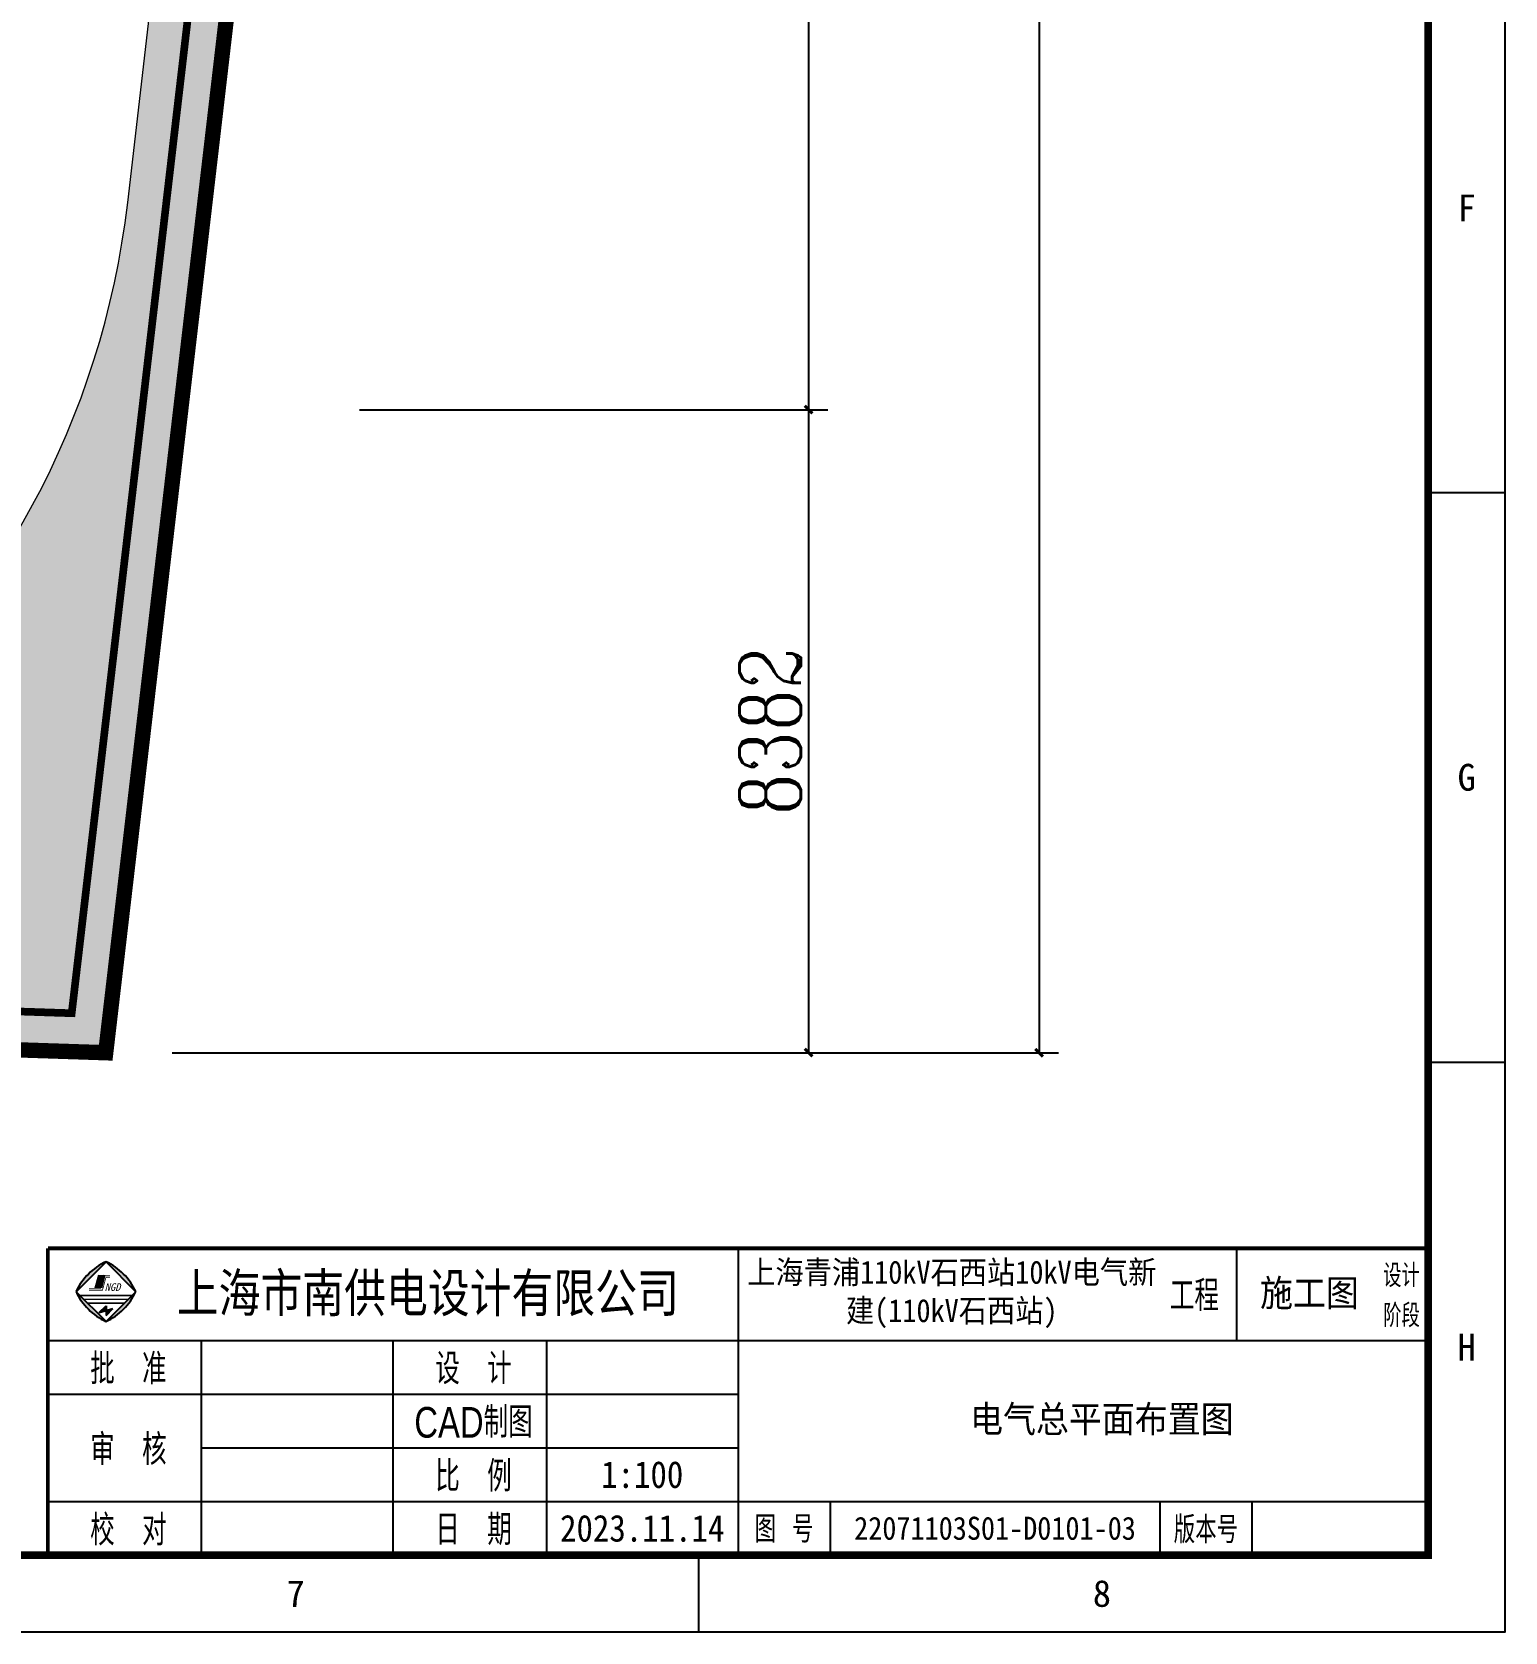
# Model space of a CAD drawing. Extents: x 3213259 to 3716512, y 332899 to 392399.
# Drawn here: x 3278202 to 3297409, y 332949 to 353805 of the extents above; entities that cross this region are included whole.
import ezdxf
from ezdxf.enums import TextEntityAlignment as Align

# ---------------------------------------------------------------- set-up
doc = ezdxf.new("R2010")
doc.units = 0
doc.header["$LTSCALE"] = 1000
doc.header["$MEASUREMENT"] = 0
doc.linetypes.add('235', pattern=[3, 2, -1])
doc.linetypes.add('ZXX0', pattern=[15, 10, -2.5, 0, -2.5])
for name, color, linetype in [('GoldTK', 7, 'Continuous'), ('JQFrame_DefaultLayer', 7, 'Continuous'), ('PUB_DIM', 3, 'Continuous'), ('XK', 7, 'Continuous')]:
    doc.layers.add(name, color=color, linetype=linetype)
doc.layers.add('围墙', color=5, linetype='Continuous', lineweight=13)
doc.layers.add('道路', color=220, linetype='Continuous', lineweight=13)
doc.styles.add('DIM_FONT', font='COMPLEX8.SHX', dxfattribs={"width": 0.6, "bigfont": 'HZITXT.SHX'})
doc.styles.add('HZ', font='complex8.shx', dxfattribs={"width": 0.8, "bigfont": 'hztxt.shx'})
doc.styles.add('JQFrame_markText', font='txt')
doc.styles.add('JQFrame_sn_HZ', font='ssim', dxfattribs={"width": 0.8, "bigfont": 'hztxt'})
doc.styles.add('JQFrame_sn_TBZT', font='')
doc.styles.add('JQFrame_Standard', font='simhei.ttf')
doc.styles.add('JQFrame_宋体-0.9', font='simhei.ttf', dxfattribs={"width": 0.9})
doc.styles.get('JQFrame_sn_TBZT').set_extended_font_data('SimSun')
doc.dimstyles.new('DIMN', dxfattribs={"dimtxt": 300, "dimasz": 100, "dimexe": 250, "dimexo": 300, "dimgap": 100, "dimtad": 1, "dimdec": 0, "dimzin": 0, "dimdsep": 46, "dimtxsty": 'DIM_FONT', "dimblk": 'ARCHTICK', "dimcen": 0.09, "dimclrt": 7, "dimazin": 2, "dimtfac": 1, "dimtdec": 0, "dimtix": 1, "dimtmove": 2, "dimatfit": 3, "dimldrblk": 'ARCHTICK', "dimfxl": 1, "dimtolj": 1, "dimtzin": 0, "dimarcsym": 0})
pattern_1 = [(90, (38683506.7, 5563254.86), (-538.815, 538.815), [142.875, -934.755]), (45, (38683506.7, 5563254.86), (-538.815367, 538.815367), [142.875, -619.125]), (135, (38683506.7, 5563254.86), (-538.815367, -538.815367), [142.875, -619.125])]

# ---------------------------------------------------------------- blocks, each defined once
blk = doc.blocks.new('_ArchTick')
at = {"color": 0, "linetype": 'ByBlock', "const_width": 0.4}
blk.add_lwpolyline([(-0.5, -0.5), (0.5, 0.5)], dxfattribs=at)
blk = doc.blocks.new('*D158')
at = {"layer": 'Defpoints', "color": 0}
for p in [(3279730, 380434), (3279730, 340500), (3291335, 340500)]:
    blk.add_point(p, dxfattribs=at)
at = {"layer": 'PUB_DIM', "color": 0, "lineweight": -2}
for p, q in [((3280030, 380434), (3291585, 380434)), ((3291335, 380434), (3291335, 340500)), ((3280030, 340500), (3291585, 340500))]:
    blk.add_line(p, q, dxfattribs=at)
at = {"layer": 'PUB_DIM', "color": 0, "lineweight": -2, "xscale": 100, "yscale": 100, "zscale": 100}
for p, rotation in [((3291335, 380434), 90), ((3291335, 340500), 270)]:
    blk.add_blockref('_ArchTick', p, dxfattribs=dict(at, rotation=rotation))
at = {"layer": 'PUB_DIM', "color": 7, "lineweight": 25, "insert": (3290835, 360467), "char_height": 800, "attachment_point": 5, "rotation": 90, "style": 'HZ'}
blk.add_mtext('\\A1;39934', dxfattribs=at)
blk = doc.blocks.new('*D157')
at = {"layer": 'Defpoints', "color": 0}
for p in [(3282797, 348882), (3282797, 340500), (3288328, 340500)]:
    blk.add_point(p, dxfattribs=at)
at = {"layer": 'PUB_DIM', "color": 0, "lineweight": -2}
for p, q in [((3283097, 348882), (3288578, 348882)), ((3288328, 348882), (3288328, 340500)), ((3283097, 340500), (3288578, 340500))]:
    blk.add_line(p, q, dxfattribs=at)
at = {"layer": 'PUB_DIM', "color": 0, "lineweight": -2, "xscale": 100, "yscale": 100, "zscale": 100}
for p, rotation in [((3288328, 348882), 90), ((3288328, 340500), 270)]:
    blk.add_blockref('_ArchTick', p, dxfattribs=dict(at, rotation=rotation))
at = {"layer": 'PUB_DIM', "color": 7, "lineweight": 25, "insert": (3287828, 344691), "char_height": 800, "attachment_point": 5, "rotation": 90, "style": 'HZ'}
blk.add_mtext('\\A1;8382', dxfattribs=at)
blk = doc.blocks.new('*D156')
at = {"layer": 'Defpoints', "color": 0}
for p in [(3282172, 371442), (3282172, 348882), (3288328, 348882)]:
    blk.add_point(p, dxfattribs=at)
at = {"layer": 'PUB_DIM', "color": 0, "lineweight": -2}
for p, q in [((3282472, 371442), (3288578, 371442)), ((3288328, 371442), (3288328, 348882)), ((3282472, 348882), (3288578, 348882))]:
    blk.add_line(p, q, dxfattribs=at)
at = {"layer": 'PUB_DIM', "color": 0, "lineweight": -2, "xscale": 100, "yscale": 100, "zscale": 100}
for p, rotation in [((3288328, 371442), 90), ((3288328, 348882), 270)]:
    blk.add_blockref('_ArchTick', p, dxfattribs=dict(at, rotation=rotation))
at = {"layer": 'PUB_DIM', "color": 7, "lineweight": 25, "insert": (3287828, 360162), "char_height": 800, "attachment_point": 5, "rotation": 90, "style": 'HZ'}
blk.add_mtext('\\A1;22560', dxfattribs=at)
blk = doc.blocks.new('JQStandardFrame-{BE07899B6A3C46F2A1DE3A833C04B494}')
at = {"layer": 'GoldTK'}
for points in [[(654.69, 44.36, -0.181818), (658.58, 48.25)], [(658.58, 48.25), (662.47, 44.36, 0.181818)], [(657.93, 44.81), (658.38, 46.5), (657.63, 46.5), (657.18, 44.81)], [(658.58, 40.47), (654.69, 44.36, 0.181818)], [(662.47, 44.36), (658.58, 40.47, 0.181818)], [(658.58, 42.51), (657.69, 41.63), (658.58, 41.89)], [(658.58, 41.26), (659.46, 42.15), (658.58, 41.89)]]:
    blk.add_hatch(color=3, dxfattribs=at).paths.add_polyline_path(points)
at = {"layer": 'GoldTK', "color": 3}
for p, q in [((658.58, 48.25), (654.69, 44.36)), ((662.47, 44.36), (658.58, 48.25)), ((741, 50), (741, 10)), ((741, 50), (741, 10)), ((806, 50), (806, 38)), ((831, 50), (831, 10)), ((657.63, 46.5), (657.18, 44.81)), ((658.38, 46.5), (657.93, 44.81)), ((654.69, 44.36), (658.58, 40.47)), ((658.58, 40.47), (662.47, 44.36)), ((657.69, 41.63), (658.58, 42.51)), ((657.69, 41.63), (659.46, 42.15)), ((658.58, 42.51), (658.58, 41.26)), ((658.58, 41.26), (659.46, 42.15)), ((651, 38), (831, 38)), ((671, 38), (671, 10)), ((671, 38), (671, 10)), ((696, 38), (696, 10)), ((696, 38), (696, 10)), ((716, 38), (716, 10)), ((716, 38), (716, 10)), ((651, 31), (741, 31)), ((651, 31), (741, 31)), ((671, 24), (741, 24)), ((671, 24), (741, 24)), ((651, 17), (831, 17)), ((753, 17), (753, 10)), ((796, 17), (796, 10)), ((808, 17), (808, 10)), ((831, 10), (651, 10))]:
    blk.add_line(p, q, dxfattribs=at)
for points, const_width in [([(651, 50), (831, 50)], 0.5), ([(651, 50), (651, 10)], 0.5), ([(831, 50), (831, 10)], 0.5), ([(658.58, 46.25), (658.12, 44.56), (656.37, 44.56)], 0.1), ([(657.63, 46.5), (659.08, 46.5)], 0.1), ([(658.58, 46.25), (659.08, 46.25)], 0.1), ([(655.19, 43.86), (661.97, 43.86)], 0.2), ([(657.93, 44.81), (656.37, 44.81)], 0.1), ([(655.69, 43.36), (661.47, 43.36)], 0.2), ([(656.19, 42.86), (660.97, 42.86)], 0.2), ([(651, 10), (831, 10)], 1)]:
    blk.add_lwpolyline(points, dxfattribs=dict(at, const_width=const_width))
for centre, start, end in [((661.8, 41.14), 114.3903, 155.6097), ((655.35, 41.14), 24.3903, 65.6097), ((661.8, 47.59), 204.3903, 245.6097), ((655.35, 47.59), 294.3903, 335.6097)]:
    blk.add_arc(centre, 7.81, start, end, dxfattribs=at)
at = {"layer": 'JQFrame_DefaultLayer', "color": 3}
blk.add_lwpolyline([(0, 0), (841, 0), (841, 594), (0, 594)], close=True, dxfattribs=at)
at = {"layer": 'JQFrame_DefaultLayer', "color": 3, "const_width": 1}
blk.add_lwpolyline([(25, 10), (831, 10), (831, 584), (25, 584)], close=True, dxfattribs=at)
at = {"layer": 'JQFrame_DefaultLayer', "color": 3}
for points in [[(841, 148.5), (831, 148.5)], [(841, 74.25), (831, 74.25)], [(735.88, 0), (735.88, 10)]]:
    blk.add_lwpolyline(points, dxfattribs=at)
at = {"layer": 'GoldTK', "color": 3, "width": 0.8}
for s, height, style, p in [('设计', 3, 'JQFrame_sn_HZ', (827.5, 46.6)), ('上海市南供电设计有限公司', 5, 'JQFrame_sn_TBZT', (700.54, 44.31)), ('工程', 4, 'JQFrame_sn_HZ', (800.5, 44)), ('阶段', 3, 'JQFrame_sn_HZ', (827.5, 41.4)), ('批   准', 4, 'JQFrame_sn_HZ', (661.5, 34.5)), ('设   计', 4, 'JQFrame_sn_HZ', (706.5, 34.5)), ('CAD制图', 4, 'JQFrame_sn_HZ', (706.5, 27.5)), ('审   核', 4, 'JQFrame_sn_HZ', (661.5, 24)), ('比   例', 4, 'JQFrame_sn_HZ', (706.5, 20.5)), ('校   对', 4, 'JQFrame_sn_HZ', (661.5, 13.5)), ('日   期', 4, 'JQFrame_sn_HZ', (706.5, 13.5)), ('图  号', 3.5, 'JQFrame_sn_HZ', (747, 13.5)), ('版本号', 3.5, 'JQFrame_sn_HZ', (802, 13.5))]:
    blk.add_text(s, height=height, dxfattribs=dict(at, style=style)).set_placement(p, align=Align.MIDDLE)
at = {"layer": 'GoldTK', "color": 3, "style": 'JQFrame_Standard', "oblique": 15}
blk.add_text('NGD', height=1, dxfattribs=at).set_placement((658.41, 44.46))
at = {"layer": 'GoldTK', "attachment_point": 5, "style": 'JQFrame_宋体-0.9'}
for s, insert, char_height, width in [('上海青浦110kV石西站10kV电气新建(110kV石西站)', (768.86, 44), 3, 55.726), ('施工图', (815.5, 44), 3.5, 18.9986), ('电气总平面布置图', (788.43, 27.56), 3.5, 55.726), ('1:100', (728.5, 20.5), 3.5, 25), ('2023.11.14', (728.5, 13.5), 3.5, 25), ('22071103S01-D0101-03', (774.5, 13.5), 3, 43)]:
    blk.add_mtext(s, dxfattribs=dict(at, insert=insert, char_height=char_height, width=width))
at = {"layer": 'JQFrame_DefaultLayer', "color": 3, "char_height": 3.5, "attachment_point": 5, "style": 'JQFrame_markText'}
for s, insert in [('F', (836, 185.62)), ('G', (836, 111.38)), ('H', (836, 37.12)), ('7', (683.31, 5)), ('8', (788.44, 5))]:
    blk.add_mtext(s, dxfattribs=dict(at, insert=insert))

msp = doc.modelspace()

# ---------------------------------------------------------------- hatches: boundary and pattern name
h = msp.add_hatch()
h.set_pattern_fill('GRASS', color=256, scale=30, style=0)
h.set_pattern_definition(pattern_1)
h.paths.add_polyline_path([(3227414.856, 356861.717), (3225914.856, 356861.717), (3225914.856, 359861.717), (3227414.856, 359861.717)])
h.paths.add_polyline_path([(3282466.609, 379933.53), (3282466.609, 379433.53), (3279336.214, 379433.53), (3279336.214, 379933.53), (3228683.227, 379933.53), (3227414.856, 369441.717), (3227414.856, 342708.338), (3278719.894, 341014.653), (3283262.384, 379933.53)])
edge = h.paths.add_edge_path()
edge.add_line((3221575.256, 347403.567), (3227409.321, 347210.972))
edge.add_line((3227409.321, 347210.972), (3227396.062, 343209.231))
edge.add_line((3227396.062, 343209.231), (3221109.927, 343416.749))
edge.add_line((3221109.927, 343416.749), (3220993.595, 342420.045))
edge.add_line((3220993.595, 342420.045), (3279163.189, 340499.747))
edge.add_line((3279163.189, 340499.747), (3283824.137, 380433.53))
edge.add_line((3283824.137, 380433.53), (3282466.609, 380433.53))
edge.add_line((3282466.609, 380433.53), (3282466.609, 379433.53))
edge.add_line((3282466.609, 379433.53), (3279336.214, 379433.53))
edge.add_line((3279336.214, 379433.53), (3279336.214, 380135.488))
edge.add_line((3279336.214, 380135.488), (3279833.813, 380433.53))
edge.add_line((3279833.813, 380433.53), (3226182.622, 380433.53))
edge.add_arc((3254466.895, 370433.529), 30000.002, 160.5287798, 173.3427359)
edge.add_line((3224669.171, 373911.427), (3221575.256, 347403.567))
h = msp.add_hatch()
h.set_pattern_fill('GRASS', color=256, scale=30, style=0)
h.set_pattern_definition(pattern_1)
h.paths.add_polyline_path([(3283262.384, 379933.53), (3282758.99, 379933.53), (3279449.919, 351582.273, -0.39005211), (3268161.153, 341863.492), (3227414.856, 343208.61), (3227414.856, 342708.338), (3278719.894, 341014.653)])

# ---------------------------------------------------------------- linework, layer by layer
at = {"layer": 'XK', "color": 6, "linetype": 'ZXX0', "ltscale": 0.00025, "const_width": 200}
msp.add_lwpolyline([(3226182.622, 380433.53, 0.055969807), (3224669.171, 373911.422), (3220993.595, 342420.045), (3279163.189, 340499.747), (3283824.137, 380433.53)], format="xyb", close=True, dxfattribs=at)
at = {"layer": '围墙', "color": 5, "linetype": '235', "const_width": 100}
msp.add_lwpolyline([(3221611.389, 343400.195), (3221553.223, 342901.843), (3278719.894, 341014.653), (3283262.384, 379933.53), (3282758.99, 379933.53)], dxfattribs=at)
at = {"layer": '道路', "color": 12}
msp.add_line((3279449.919, 351582.273), (3282817.348, 380433.53), dxfattribs=at)
msp.add_arc((3268524.088, 352857.503), 11000, 268.1092355, 353.3427359, dxfattribs=at)

# ---------------------------------------------------------------- block references
at = {"xscale": 100, "yscale": 100, "zscale": 100}
msp.add_blockref('JQStandardFrame-{BE07899B6A3C46F2A1DE3A833C04B494}', (3213309.083, 332949.078), dxfattribs=at)

# ---------------------------------------------------------------- dimensions: what is measured, and where the dimension line sits
at = {"layer": 'PUB_DIM', "lineweight": 25}
for base, p1, p2, picture, middle in [((3291335.295, 340499.747), (3279730.294, 380433.53), (3279730.294, 340499.747), '*D158', (3290835.295, 360466.638)), ((3288328.229, 348881.717), (3282171.936, 371441.717), (3282171.936, 348881.717), '*D156', (3287828.229, 360161.717)), ((3288328.229, 340499.747), (3282796.936, 348881.717), (3282796.936, 340499.747), '*D157', (3287828.229, 344690.732))]:
    dim = msp.add_linear_dim(base=base, p1=p1, p2=p2, angle=90, dimstyle='DIMN', override={"dimtxt": 800, "dimtxsty": 'HZ', "dimblk": 'ArchTick'}, dxfattribs=at)
    dim.commit()
    dim.dimension.update_dxf_attribs({"geometry": picture, "text_midpoint": middle})

doc.saveas('drawing.dxf')
